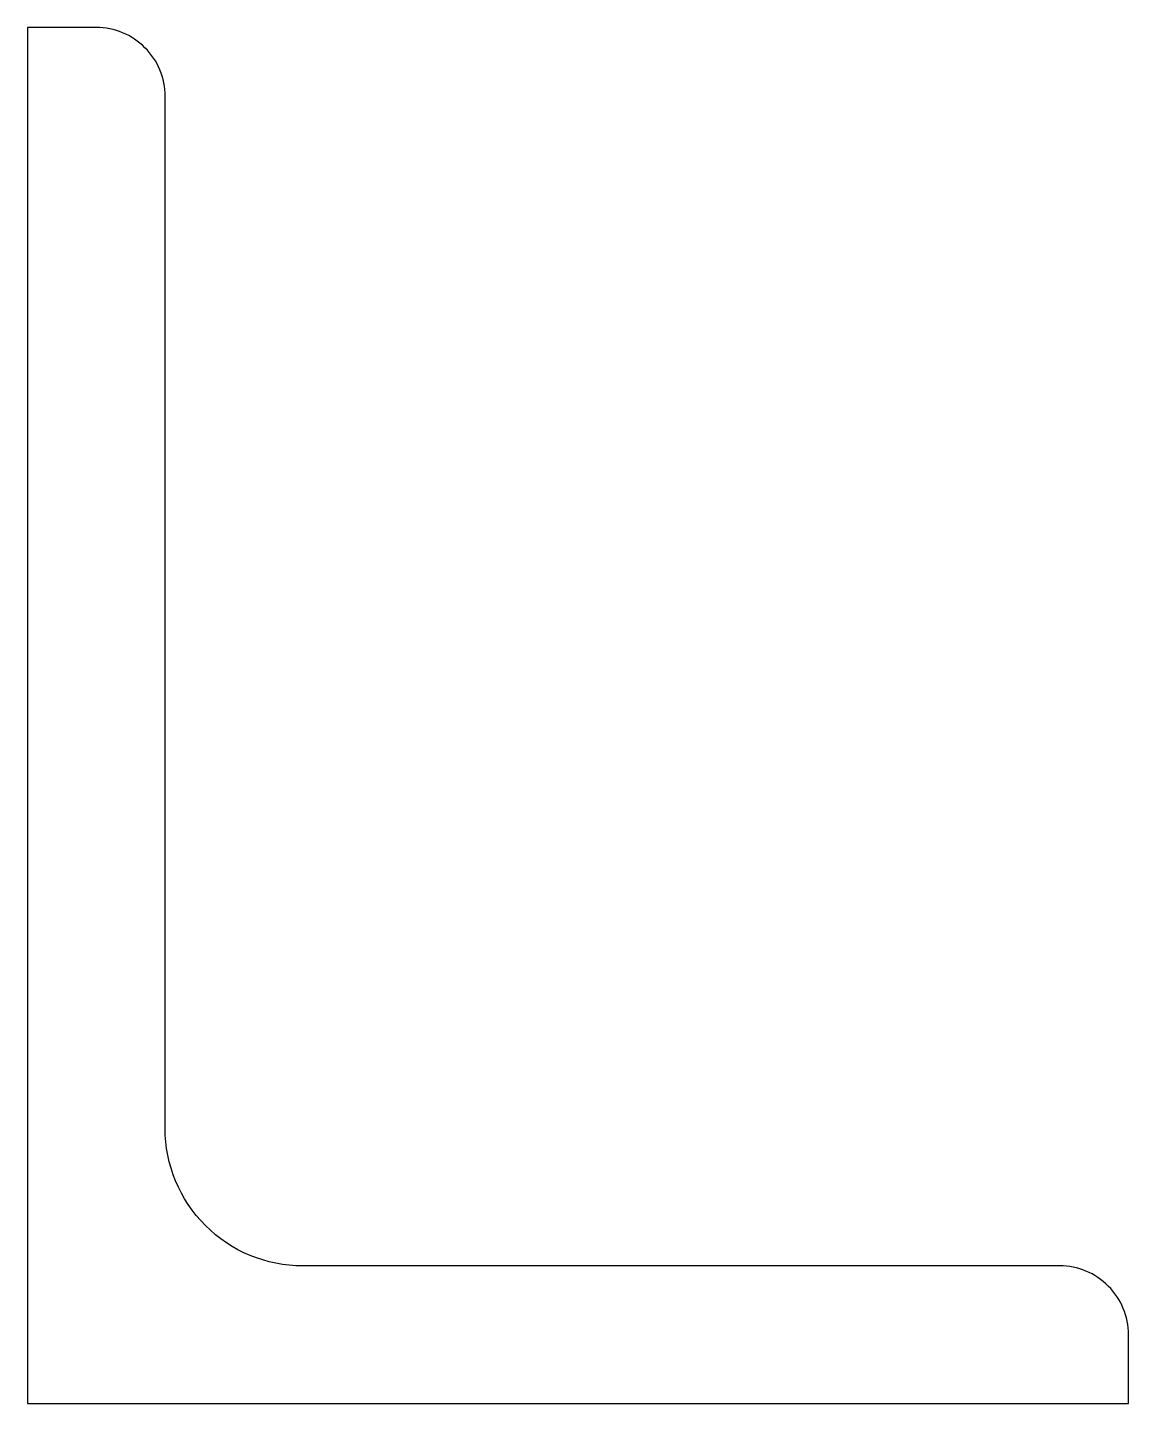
# Model space of a CAD drawing. Header units: inches. Extents: x -1 to 1, y -1.25 to 1.25.
import ezdxf

# ---------------------------------------------------------------- set-up
doc = ezdxf.new("R2010")
doc.units = ezdxf.units.IN
doc.layers.add('steel', color=7, linetype='Continuous')

msp = doc.modelspace()

# ---------------------------------------------------------------- linework, layer by layer
at = {"layer": 'steel'}
msp.add_lwpolyline([(-1, -1.25), (1, -1.25), (1, -1.125, 0.414214), (0.875, -1), (-0.5, -1, -0.414214), (-0.75, -0.75), (-0.75, 1.125, 0.414214), (-0.875, 1.25), (-1, 1.25), (-1, -1.25)], format="xyb", dxfattribs=at)

doc.saveas('drawing.dxf')
